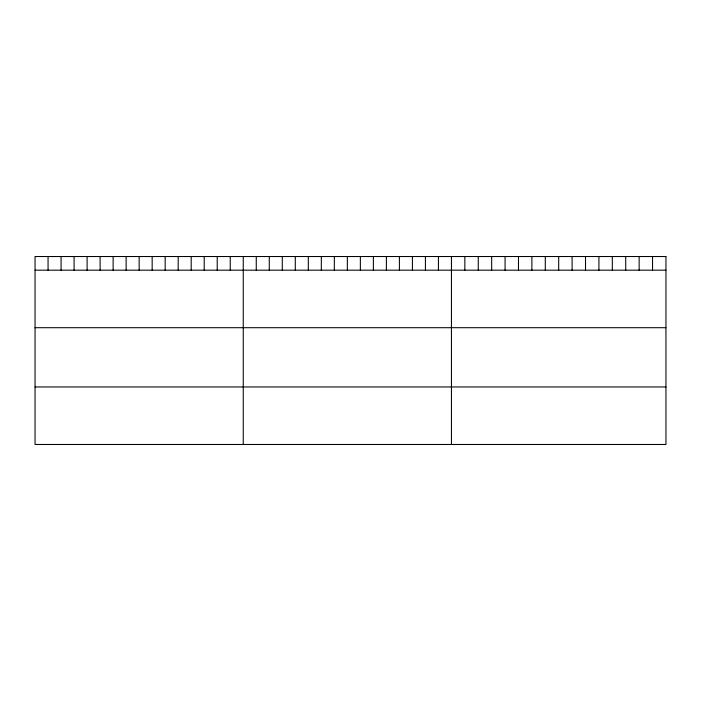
<?xml version="1.0" encoding="UTF-8"?>
<svg xmlns="http://www.w3.org/2000/svg" width="701" height="701" viewBox="0 0 701 701"><rect width="100%" height="100%" fill="white"/><g stroke="black" fill="none" stroke-linecap="round" stroke-linejoin="round"><path stroke-width="1.05" d="M35.05 270.174L665.95 270.174M35.05 327.7L665.95 327.7M35.05 386.961L665.95 386.961M652.543 256.522L652.543 270.174M639.137 256.522L639.137 270.174M625.73 256.522L625.73 270.174M612.323 256.522L612.323 270.174M598.917 256.522L598.917 270.174M585.51 256.522L585.51 270.174M572.104 256.522L572.104 270.174M558.697 256.522L558.697 270.174M545.29 256.522L545.29 270.174M531.884 256.522L531.884 270.174M518.477 256.522L518.477 270.174M505.07 256.522L505.07 270.174M491.664 256.522L491.664 270.174M478.257 256.522L478.257 270.174M464.851 256.522L464.851 270.174M451.444 256.522L451.444 444.478M438.432 256.522L438.432 270.174M425.419 256.522L425.419 270.174M412.407 256.522L412.407 270.174M399.395 256.522L399.395 270.174M386.382 256.522L386.382 270.174M373.37 256.522L373.37 270.174M360.358 256.522L360.358 270.174M347.345 256.522L347.345 270.174M334.333 256.522L334.333 270.174M321.321 256.522L321.321 270.174M308.309 256.522L308.309 270.174M295.296 256.522L295.296 270.174M282.284 256.522L282.284 270.174M269.272 256.522L269.272 270.174M256.259 256.522L256.259 270.174M243.247 256.522L243.247 444.478M230.235 256.522L230.235 270.174M217.222 256.522L217.222 270.174M204.21 256.522L204.21 270.174M191.198 256.522L191.198 270.174M178.185 256.522L178.185 270.174M165.173 256.522L165.173 270.174M152.161 256.522L152.161 270.174M139.149 256.522L139.149 270.174M126.136 256.522L126.136 270.174M113.124 256.522L113.124 270.174M100.112 256.522L100.112 270.174M87.099 256.522L87.099 270.174M74.087 256.522L74.087 270.174M61.075 256.522L61.075 270.174M48.062 256.522L48.062 270.174M665.95 256.522L35.05 256.522L35.05 444.478L665.95 444.478L665.95 256.522"/></g></svg>
